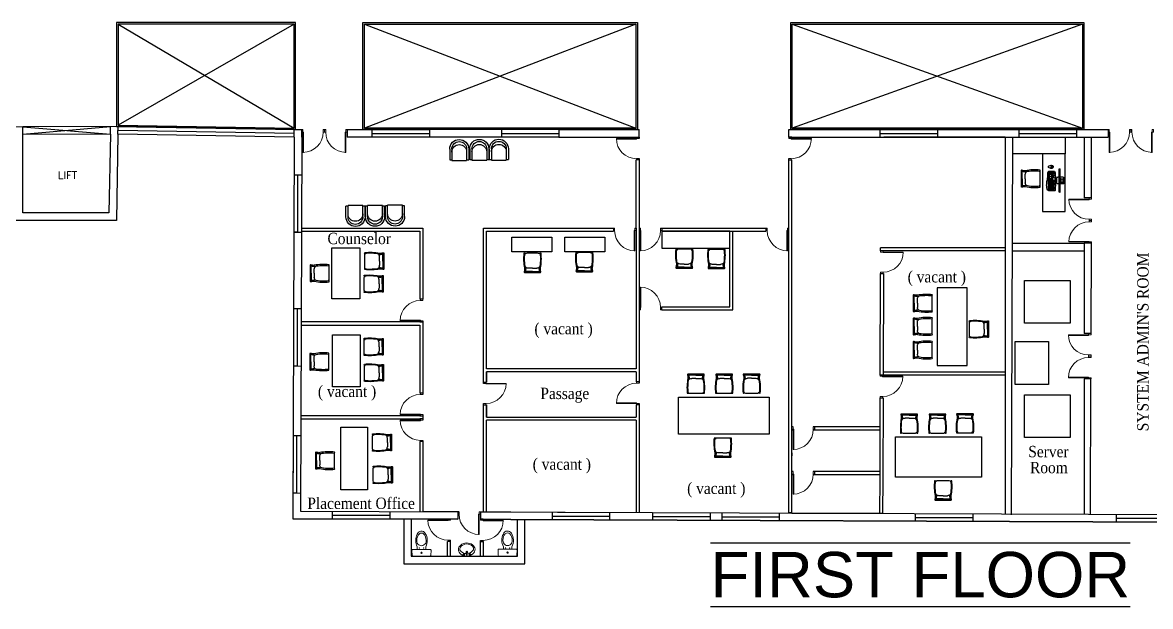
# Model space of a CAD drawing. Header units: millimetres. Extents: x 787 to 875.2, y 236.3 to 273.1.
# Drawn here: x 819.61 to 856.28, y 236.29 to 255.26 of the extents above; entities that cross this region are included whole.
import ezdxf

# ---------------------------------------------------------------- set-up
doc = ezdxf.new("R2010")
doc.units = ezdxf.units.MM
doc.layers.add('DOOR', color=10, linetype='Continuous', lineweight=15)
doc.styles.add('DUTCH', font='dutch.ttf')
doc.styles.add('ROMANT', font='arial.ttf', dxfattribs={"height": 2.5})

# ---------------------------------------------------------------- blocks, each defined once
blk = doc.blocks.new('Dell S2340T 23-Inch 10-point Multi-Touch Monitor')
at = {"color": 0}
for p, q in [((-269, -94), (-264, -89)), ((-264, -89), (264, -89)), ((-77, -17), (-77, -89)), ((-77, -109), (-77, -143)), ((-40, -70), (-36, -14)), ((-29, -14), (-29, -17)), ((-29, -14), (-29, -17)), ((-25, -60), (-25, -82)), ((-25, -60), (-24, -60)), ((-24, -60), (-24, -89)), ((-24, -63), (24, -63)), ((24, -60), (24, -89)), ((24, -60), (25, -60)), ((25, -60), (25, -82)), ((29, -14), (29, -17)), ((29, -14), (29, -17)), ((40, -70), (36, -14)), ((77, -17), (77, -89)), ((77, -109), (77, -143)), ((269, -94), (264, -89))]:
    blk.add_line(p, q, dxfattribs=at)
for points in [[(-60, 0), (60, 0)], [(-269, -109), (269, -109), (269, -94), (-269, -94), (-269, -109)], [(-60, -160), (60, -160)], [(-36, -14), (36, -14)], [(-29, -17), (29, -17)], [(-29, -17), (29, -17)]]:
    blk.add_lwpolyline(points, dxfattribs=at)
for points in [[(-40, -70, 0.263666), (-37, -80), (-34, -82), (-25, -82)], [(40, -70, -0.263666), (37, -80), (34, -82), (25, -82)]]:
    blk.add_lwpolyline(points, format="xyb", dxfattribs=at)
for centre, radius in [((-61, -4), 1.73), ((-46, -4), 1.73), ((-36, -102), 1.14), ((-32, -4), 1.73), ((-18, -4), 1.73), ((-3, -4), 1.73), ((11, -4), 1.73), ((25, -4), 1.73), ((36, -102), 1.14), ((39, -4), 1.73)]:
    blk.add_circle(centre, radius, dxfattribs=at)
for centre, start, end in [((-60, -17), 90, 180), ((60, -17), 0, 90), ((-60, -143), 180, 270), ((60, -143), 270, 0)]:
    blk.add_arc(centre, 17.2, start, end, dxfattribs=at)
blk = doc.blocks.new('keyboard_top')
at = {"color": 0}
for points in [[(233, -76), (233, -26, 0.165941), (205, -17, -0.04592), (141, -12, 0.046884), (0, 0, 0.043941), (-135, -14, -0.081459), (-182, -12, 0.073722), (-206, -13, 0.278236), (-218, -23), (-217, -154, 0.414214), (-202, -168), (218, -167, 0.414214), (233, -152)], [(218, -167), (-202, -168, -0.198912), (-213, -164, 0.237087), (-181, -196, 0.110077), (-61, -209, 0.017919), (47, -193, -0.053396), (161, -185, 0.017301), (204, -185, 0.36209), (228, -163, -0.184401), (218, -167)]]:
    blk.add_lwpolyline(points, format="xyb", close=True, dxfattribs=at)
at = {"color": 0, "lineweight": 0}
for points in [[(-201, -38), (-189, -38)], [(-201, -38), (-201, -51)], [(-201, -51), (-189, -51)], [(-200, -70), (-188, -70)], [(-200, -70), (-200, -83)], [(-200, -83), (-188, -83)], [(-200, -87), (-188, -86)], [(-200, -87), (-200, -100)], [(-200, -100), (-188, -99)], [(-200, -104), (-188, -104)], [(-200, -104), (-200, -117)], [(-200, -117), (-188, -117)], [(-200, -122), (-173, -122)], [(-200, -122), (-200, -135)], [(-200, -135), (-173, -135)], [(-200, -139), (-173, -139)], [(-200, -139), (-200, -152)], [(-200, -152), (-173, -152)], [(-189, -38), (-189, -51)], [(-188, -70), (-188, -83)], [(-188, -86), (-188, -99)], [(-188, -104), (-188, -117)], [(-185, -70), (-185, -83)], [(-185, -70), (-173, -70)], [(-185, -83), (-173, -83)], [(-185, -86), (-185, -99)], [(-185, -86), (-173, -86)], [(-185, -99), (-173, -99)], [(-185, -104), (-173, -104)], [(-185, -104), (-185, -117)], [(-185, -117), (-173, -117)], [(-173, -70), (-173, -83)], [(-173, -86), (-173, -99)], [(-173, -104), (-173, -117)], [(-173, -122), (-173, -135)], [(-173, -139), (-173, -152)], [(-171, -38), (-171, -51)], [(-171, -38), (-159, -38)], [(-171, -51), (-159, -51)], [(-170, -70), (-170, -83)], [(-170, -70), (-158, -70)], [(-170, -83), (-158, -83)], [(-170, -86), (-170, -99)], [(-170, -86), (-158, -86)], [(-170, -99), (-158, -99)], [(-170, -104), (-158, -104)], [(-170, -104), (-170, -117)], [(-170, -117), (-158, -117)], [(-170, -122), (-170, -135)], [(-170, -122), (-158, -122)], [(-170, -135), (-158, -135)], [(-170, -139), (-158, -139)], [(-170, -139), (-170, -152)], [(-170, -152), (-158, -152)], [(-159, -38), (-159, -51)], [(-158, -70), (-158, -83)], [(-158, -86), (-158, -99)], [(-158, -104), (-158, -117)], [(-158, -122), (-158, -135)], [(-158, -139), (-158, -152)], [(-156, -38), (-156, -51)], [(-156, -38), (-144, -38)], [(-156, -51), (-144, -51)], [(-156, -70), (-144, -70)], [(-156, -70), (-156, -83)], [(-156, -83), (-144, -83)], [(-156, -86), (-144, -86)], [(-156, -86), (-156, -99)], [(-156, -99), (-144, -99)], [(-156, -104), (-144, -104)], [(-156, -104), (-156, -117)], [(-156, -117), (-144, -117)], [(-156, -122), (-144, -122)], [(-156, -122), (-156, -135)], [(-156, -135), (-144, -135)], [(-156, -139), (-156, -152)], [(-156, -139), (-129, -139)], [(-156, -152), (-129, -152)], [(-144, -38), (-144, -51)], [(-144, -70), (-144, -83)], [(-144, -86), (-144, -99)], [(-144, -104), (-144, -117)], [(-144, -122), (-144, -135)], [(-142, -38), (-130, -38)], [(-142, -38), (-142, -51)], [(-142, -51), (-130, -51)], [(-141, -70), (-141, -83)], [(-141, -70), (-129, -70)], [(-141, -83), (-129, -83)], [(-141, -86), (-141, -99)], [(-141, -86), (-129, -86)], [(-141, -99), (-129, -99)], [(-141, -104), (-129, -104)], [(-141, -104), (-141, -117)], [(-141, -117), (-129, -117)], [(-141, -122), (-129, -122)], [(-141, -122), (-141, -135)], [(-141, -135), (-129, -135)], [(-130, -38), (-130, -51)], [(-129, -70), (-129, -83)], [(-129, -86), (-129, -99)], [(-129, -104), (-129, -117)], [(-129, -122), (-129, -135)], [(-129, -139), (-129, -152)], [(-127, -38), (-127, -51)], [(-127, -38), (-115, -38)], [(-127, -51), (-115, -51)], [(-126, -70), (-126, -83)], [(-126, -70), (-114, -70)], [(-126, -83), (-114, -83)], [(-126, -86), (-126, -99)], [(-126, -86), (-114, -86)], [(-126, -99), (-114, -99)], [(-126, -104), (-114, -104)], [(-126, -104), (-126, -117)], [(-126, -117), (-114, -117)], [(-126, -122), (-126, -135)], [(-126, -122), (-114, -122)], [(-126, -135), (-114, -135)], [(-126, -139), (-11, -138)], [(-126, -139), (-126, -152)], [(-126, -152), (-11, -151)], [(-115, -38), (-115, -51)], [(-114, -70), (-114, -83)], [(-114, -86), (-114, -99)], [(-114, -104), (-114, -117)], [(-114, -122), (-114, -135)], [(-112, -70), (-100, -70)], [(-112, -70), (-112, -83)], [(-112, -83), (-100, -83)], [(-112, -86), (-100, -86)], [(-112, -86), (-112, -99)], [(-112, -99), (-100, -99)], [(-112, -104), (-100, -104)], [(-112, -104), (-112, -117)], [(-112, -117), (-100, -117)], [(-112, -122), (-100, -122)], [(-112, -122), (-112, -135)], [(-112, -135), (-100, -135)], [(-101, -38), (-101, -51)], [(-101, -38), (-89, -38)], [(-101, -51), (-89, -51)], [(-100, -70), (-100, -83)], [(-100, -86), (-100, -99)], [(-100, -104), (-100, -117)], [(-100, -122), (-100, -135)], [(-97, -70), (-97, -83)], [(-97, -70), (-85, -70)], [(-97, -83), (-85, -83)], [(-97, -86), (-97, -99)], [(-97, -86), (-85, -86)], [(-97, -99), (-85, -99)], [(-97, -104), (-85, -103)], [(-97, -104), (-97, -117)], [(-97, -117), (-85, -116)], [(-97, -122), (-85, -121)], [(-97, -122), (-96, -135)], [(-96, -135), (-84, -134)], [(-89, -38), (-89, -51)], [(-86, -38), (-86, -51)], [(-86, -38), (-74, -38)], [(-86, -51), (-74, -51)], [(-85, -70), (-85, -83)], [(-85, -86), (-85, -99)], [(-85, -103), (-85, -116)], [(-85, -121), (-84, -134)], [(-82, -70), (-70, -69)], [(-82, -70), (-82, -83)], [(-82, -83), (-70, -82)], [(-82, -86), (-82, -99)], [(-82, -86), (-70, -86)], [(-82, -99), (-70, -99)], [(-82, -103), (-70, -103)], [(-82, -103), (-81, -116)], [(-81, -116), (-69, -116)], [(-81, -121), (-81, -134)], [(-81, -121), (-69, -121)], [(-81, -134), (-69, -134)], [(-74, -38), (-74, -51)], [(-72, -38), (-60, -38)], [(-72, -38), (-72, -51)], [(-72, -51), (-60, -51)], [(-70, -69), (-70, -82)], [(-70, -86), (-70, -99)], [(-70, -103), (-69, -116)], [(-69, -121), (-69, -134)], [(-68, -69), (-56, -69)], [(-68, -69), (-67, -82)], [(-67, -82), (-55, -82)], [(-67, -86), (-55, -86)], [(-67, -86), (-67, -99)], [(-67, -99), (-55, -99)], [(-67, -103), (-55, -103)], [(-67, -103), (-67, -116)], [(-67, -116), (-55, -116)], [(-67, -121), (-55, -121)], [(-67, -121), (-67, -134)], [(-67, -134), (-55, -134)], [(-60, -38), (-60, -51)], [(-57, -38), (-57, -51)], [(-57, -38), (-45, -38)], [(-57, -51), (-45, -51)], [(-56, -69), (-55, -82)], [(-55, -86), (-55, -99)], [(-55, -103), (-55, -116)], [(-55, -121), (-55, -134)], [(-52, -69), (-52, -82)], [(-52, -69), (-40, -69)], [(-52, -82), (-40, -82)], [(-52, -86), (-52, -99)], [(-52, -86), (-40, -86)], [(-52, -99), (-40, -99)], [(-52, -103), (-40, -103)], [(-52, -103), (-52, -116)], [(-52, -116), (-40, -116)], [(-52, -121), (-40, -121)], [(-52, -121), (-52, -134)], [(-52, -134), (-40, -134)], [(-45, -38), (-45, -51)], [(-40, -69), (-40, -82)], [(-40, -86), (-40, -99)], [(-40, -103), (-40, -116)], [(-40, -121), (-40, -134)], [(-37, -69), (-37, -82)], [(-37, -69), (-25, -69)], [(-37, -82), (-25, -82)], [(-37, -86), (-37, -99)], [(-37, -86), (-25, -86)], [(-37, -99), (-25, -99)], [(-37, -103), (-25, -103)], [(-37, -103), (-37, -116)], [(-37, -116), (-25, -116)], [(-37, -121), (-37, -134)], [(-37, -121), (-25, -121)], [(-37, -134), (-25, -134)], [(-28, -19), (1, -18)], [(-28, -38), (-16, -37)], [(-28, -38), (-28, -51)], [(-28, -51), (-16, -50)], [(-26, -16), (1, -16)], [(-25, -69), (-25, -82)], [(-25, -86), (-25, -99)], [(-25, -103), (-25, -116)], [(-25, -121), (-25, -134)], [(-23, -69), (-11, -69)], [(-23, -69), (-23, -82)], [(-23, -82), (-11, -82)], [(-23, -86), (-11, -86)], [(-23, -86), (-23, -99)], [(-23, -99), (-11, -99)], [(-23, -103), (-11, -103)], [(-23, -103), (-23, -116)], [(-23, -116), (-11, -116)], [(-23, -121), (-11, -121)], [(-23, -121), (-23, -134)], [(-23, -134), (-11, -134)], [(-16, -37), (-16, -50)], [(-13, -37), (-13, -50)], [(-13, -37), (-1, -37)], [(-13, -50), (-1, -50)], [(-11, -69), (-11, -82)], [(-11, -86), (-11, -99)], [(-11, -103), (-11, -116)], [(-11, -121), (-11, -134)], [(-11, -138), (-11, -151)], [(-8, -69), (-8, -82)], [(-8, -69), (4, -69)], [(-8, -82), (4, -82)], [(-8, -86), (-8, -99)], [(-8, -86), (4, -86)], [(-8, -99), (4, -99)], [(-8, -103), (4, -103)], [(-8, -103), (-8, -116)], [(-8, -116), (4, -116)], [(-8, -121), (4, -121)], [(-8, -121), (-8, -134)], [(-8, -134), (4, -134)], [(-7, -138), (20, -138)], [(-7, -138), (-7, -151)], [(-7, -151), (20, -151)], [(-1, -37), (-1, -50)], [(1, -7), (1, -16)], [(1, -18), (1, -25)], [(2, -37), (14, -37)], [(2, -37), (2, -50)], [(2, -50), (14, -50)], [(4, -7), (5, -16)], [(4, -69), (4, -82)], [(4, -86), (4, -99)], [(4, -103), (4, -116)], [(4, -121), (4, -134)], [(5, -16), (30, -16)], [(5, -18), (5, -25)], [(5, -18), (30, -18)], [(7, -69), (7, -82)], [(7, -69), (19, -69)], [(7, -82), (19, -82)], [(7, -86), (7, -99)], [(7, -86), (19, -86)], [(7, -99), (19, -99)], [(7, -103), (19, -103)], [(7, -103), (8, -116)], [(8, -116), (20, -116)], [(8, -121), (8, -134)], [(8, -121), (20, -121)], [(8, -134), (20, -134)], [(14, -37), (14, -50)], [(17, -37), (17, -50)], [(17, -37), (29, -37)], [(17, -50), (29, -50)], [(19, -69), (19, -82)], [(19, -86), (19, -99)], [(19, -103), (20, -116)], [(20, -121), (20, -134)], [(20, -138), (20, -151)], [(23, -69), (35, -69)], [(23, -69), (23, -82)], [(23, -82), (35, -82)], [(23, -86), (35, -86)], [(23, -86), (23, -99)], [(23, -99), (35, -99)], [(23, -103), (35, -103)], [(23, -103), (23, -116)], [(23, -116), (35, -116)], [(23, -121), (65, -121)], [(23, -121), (23, -134)], [(23, -134), (65, -134)], [(23, -138), (35, -138)], [(23, -138), (23, -151)], [(23, -151), (35, -151)], [(29, -37), (29, -50)], [(35, -69), (35, -82)], [(35, -86), (35, -99)], [(35, -103), (35, -116)], [(35, -138), (35, -151)], [(38, -69), (38, -82)], [(38, -69), (65, -69)], [(38, -82), (65, -82)], [(38, -86), (38, -99)], [(38, -86), (50, -86)], [(38, -99), (50, -99)], [(38, -103), (65, -103)], [(38, -103), (38, -116)], [(38, -116), (65, -116)], [(38, -138), (65, -138)], [(38, -138), (38, -151)], [(38, -151), (65, -151)], [(50, -86), (50, -99)], [(53, -86), (53, -99)], [(53, -86), (65, -86)], [(53, -99), (65, -99)], [(65, -69), (65, -82)], [(65, -86), (65, -99)], [(65, -103), (65, -116)], [(65, -121), (65, -134)], [(65, -138), (65, -151)], [(82, -37), (82, -50)], [(82, -37), (94, -37)], [(82, -50), (94, -50)], [(83, -69), (83, -82)], [(83, -69), (95, -69)], [(83, -82), (95, -82)], [(83, -85), (83, -98)], [(83, -85), (95, -85)], [(83, -98), (95, -98)], [(89, -138), (101, -138)], [(89, -138), (89, -151)], [(89, -151), (101, -151)], [(94, -37), (94, -50)], [(95, -69), (95, -82)], [(95, -85), (95, -98)], [(97, -37), (97, -50)], [(97, -37), (109, -37)], [(97, -50), (109, -50)], [(98, -69), (98, -82)], [(98, -69), (110, -69)], [(98, -82), (110, -82)], [(98, -85), (98, -98)], [(98, -85), (110, -85)], [(98, -98), (110, -98)], [(101, -138), (101, -151)], [(104, -121), (104, -134)], [(104, -121), (116, -121)], [(104, -134), (116, -134)], [(104, -138), (116, -138)], [(104, -138), (104, -151)], [(104, -151), (116, -151)], [(109, -37), (109, -50)], [(110, -69), (110, -82)], [(110, -85), (110, -98)], [(111, -37), (123, -37)], [(111, -37), (111, -50)], [(111, -50), (123, -50)], [(112, -69), (124, -69)], [(112, -69), (112, -82)], [(112, -82), (124, -82)], [(112, -85), (124, -85)], [(112, -85), (112, -98)], [(112, -98), (124, -98)], [(116, -121), (116, -134)], [(116, -138), (116, -151)], [(119, -138), (131, -138)], [(119, -138), (119, -151)], [(119, -151), (131, -151)], [(123, -37), (123, -50)], [(124, -69), (124, -82)], [(124, -85), (124, -98)], [(126, -37), (126, -50)], [(126, -37), (138, -37)], [(126, -50), (138, -50)], [(127, -69), (127, -82)], [(127, -69), (139, -69)], [(127, -82), (139, -82)], [(127, -85), (128, -98)], [(127, -85), (139, -85)], [(128, -98), (140, -98)], [(131, -138), (131, -151)], [(138, -37), (138, -50)], [(139, -69), (139, -82)], [(139, -85), (140, -98)], [(156, -35), (156, -48)], [(156, -35), (168, -35)], [(156, -48), (168, -48)], [(157, -69), (157, -82)], [(157, -69), (169, -69)], [(157, -82), (169, -82)], [(157, -85), (157, -98)], [(157, -85), (169, -85)], [(157, -98), (169, -98)], [(157, -103), (169, -103)], [(157, -103), (157, -116)], [(157, -116), (169, -116)], [(157, -121), (157, -134)], [(157, -121), (169, -121)], [(157, -134), (169, -134)], [(157, -138), (169, -138)], [(157, -138), (157, -151)], [(157, -151), (169, -151)], [(168, -35), (168, -48)], [(169, -69), (169, -82)], [(169, -85), (169, -98)], [(169, -103), (169, -116)], [(169, -121), (169, -134)], [(169, -138), (169, -151)], [(172, -69), (184, -69)], [(172, -69), (172, -82)], [(172, -82), (184, -82)], [(172, -85), (184, -85)], [(172, -85), (172, -98)], [(172, -98), (184, -98)], [(172, -103), (184, -102)], [(172, -103), (172, -116)], [(172, -116), (184, -115)], [(172, -121), (184, -120)], [(172, -121), (172, -134)], [(172, -134), (184, -133)], [(172, -138), (184, -138)], [(172, -138), (172, -151)], [(172, -151), (184, -151)], [(176, -34), (176, -47)], [(176, -34), (188, -34)], [(176, -47), (188, -47)], [(184, -69), (184, -82)], [(184, -85), (184, -98)], [(184, -102), (184, -115)], [(184, -120), (184, -133)], [(184, -138), (184, -151)], [(187, -69), (199, -68)], [(187, -69), (187, -82)], [(187, -82), (199, -81)], [(187, -85), (187, -98)], [(187, -85), (199, -85)], [(187, -98), (199, -98)], [(187, -102), (199, -102)], [(187, -102), (187, -115)], [(187, -115), (199, -115)], [(187, -120), (199, -120)], [(187, -120), (187, -133)], [(187, -133), (199, -133)], [(187, -138), (199, -138)], [(187, -138), (187, -151)], [(187, -151), (199, -151)], [(188, -34), (188, -47)], [(197, -34), (197, -47)], [(197, -34), (209, -34)], [(197, -47), (209, -47)], [(199, -68), (199, -81)], [(199, -85), (199, -98)], [(199, -102), (199, -115)], [(199, -120), (199, -133)], [(199, -138), (199, -151)], [(202, -68), (202, -81)], [(202, -68), (214, -68)], [(202, -81), (214, -81)], [(202, -85), (202, -98)], [(202, -85), (214, -85)], [(202, -98), (214, -98)], [(202, -102), (214, -102)], [(202, -102), (202, -115)], [(202, -115), (214, -115)], [(202, -120), (202, -133)], [(202, -120), (214, -120)], [(202, -133), (214, -133)], [(202, -138), (214, -138)], [(202, -138), (202, -151)], [(202, -151), (214, -151)], [(209, -34), (209, -47)], [(214, -68), (214, -81)], [(214, -85), (214, -98)], [(214, -102), (214, -115)], [(214, -120), (214, -133)], [(214, -138), (214, -151)]]:
    blk.add_lwpolyline(points, dxfattribs=at)
for points in [[(1, -25, -0.037715), (-22, -24, -0.328345), (-28, -19)], [(-26, -16, -0.157731), (-22, -12, -0.08747), (1, -7, -0.08747)], [(4, -7, -0.086643), (27, -12, -0.237073), (30, -16)], [(30, -18, -0.11266), (29, -21, -0.188542), (24, -24, -0.031584), (5, -25, -0.031584)]]:
    blk.add_lwpolyline(points, format="xyb", dxfattribs=at)
for centre in [(-74, -18), (-64, -18), (-55, -18), (-46, -18), (-36, -18), (38, -18), (48, -18), (57, -18), (67, -18), (76, -18)]:
    blk.add_circle(centre, 3.55, dxfattribs=at)
blk = doc.blocks.new('A$C2C166547')
at = {"color": 0}
for p, q in [((0.201, 0.464), (0.017, 0.464)), ((0.201, 0.456), (0.018, 0.456)), ((0.201, 0.455), (0.018, 0.455)), ((0.201, 0.374), (0.094, 0.374)), ((0.201, 0.464), (0.385, 0.464)), ((0.201, 0.456), (0.385, 0.456)), ((0.201, 0.455), (0.385, 0.455)), ((0.201, 0.374), (0.308, 0.374)), ((0.016, 0.02), (0.006, 0.02)), ((0.016, 0.02), (0.006, 0.016)), ((0.017, 0.001), (0.016, 0.02)), ((0.385, 0.001), (0.387, 0.02)), ((0.387, 0.02), (0.396, 0.016)), ((0.387, 0.02), (0.396, 0.02))]:
    blk.add_line(p, q, dxfattribs=at)
blk.add_lwpolyline([(0.023, 0.369, 0.080461), (0.008, 0, 0.080461)], format="xyb", dxfattribs=at)
for centre, radius, start, end in [((0.018, 0.461), 0.00242, 100.345, 201.3742), ((-0.216, 0.394), 0.241, 354.5513, 15.9626), ((0.018, 0.455), 0.000725, 87.3762, 197.5208), ((0.018, 0.454), 0.000433, 71.7715, 189.2202), ((0.095, 0.276), 0.0978, 90.5164, 143.1927), ((-0.282, 0.346), 0.317, 1.1591, 17.5641), ((0.307, 0.276), 0.0978, 36.8073, 89.4836), ((0.685, 0.346), 0.317, 162.4359, 178.8409), ((0.618, 0.394), 0.241, 164.0374, 185.4487), ((-0.752, 0.137), 1.154, 353.1637, 11.5643), ((0.384, 0.461), 0.00242, 338.6258, 79.655), ((0.385, 0.455), 0.000725, 342.4792, 92.6238), ((0.385, 0.454), 0.000433, 350.7798, 108.2285), ((0.014, -0.011), 0.012, 71.7536, 116.5375), ((0.389, -0.011), 0.012, 63.4625, 108.2464)]:
    blk.add_arc(centre, radius, start, end, dxfattribs=at)
blk = doc.blocks.new('A$C764D24B9')
at = {"layer": 'DOOR'}
for points in [[(0.056, 0.111), (0.083, 0.111), (0.083, 1), (0.056, 1)], [(0, 0), (0.056, 0), (0.056, 0.111), (0, 0.111)], [(0.944, 0), (1, 0), (1, 0.111), (0.944, 0.111)]]:
    blk.add_lwpolyline(points, close=True, dxfattribs=at)
blk.add_arc((0.056, 0.111), 0.889, 0, 90, dxfattribs=at)
blk = doc.blocks.new('armchair032')
at = {"color": 0}
for p, q in [((-315, 375), (-315, 20)), ((-245, 375), (-245, 0)), ((245, 375), (245, 0)), ((315, 375), (315, 20)), ((-245, 20), (-315, 20)), ((245, 0), (-245, 0)), ((315, 20), (245, 20))]:
    blk.add_line(p, q, dxfattribs=at)
for centre, radius in [((0, 375), 315), ((0, 375), 245), ((0, 275), 245)]:
    blk.add_arc(centre, radius, 0, 180, dxfattribs=at)
blk = doc.blocks.new('WC1')
at = {"layer": 'DOOR'}
for p, q in [((-29.3, -7.5), (-29.8, -22.7)), ((24.3, -5), (-26.8, -5))]:
    blk.add_line(p, q, dxfattribs=at)
for points in [[(26.8, -7.5), (27.3, -22.7, -0.423393), (24.7, -25.4), (-27.3, -25.4, -0.423393), (-29.8, -22.7), (-29.3, -7.5, -0.405093), (-26.8, -5), (24.3, -5, -0.405093), (26.8, -7.5, -0.407682)], [(11.5, -25.4), (11.5, -33, -0.265683), (10, -73.3, -0.649464), (-14.1, -70.9, -0.243179), (-14, -33), (-14, -25.4), (11.5, -25.4)], [(12.6, -52, 1.119632), (-15.2, -52, 17.71796)]]:
    blk.add_lwpolyline(points, format="xyb", dxfattribs=at)
blk.add_lwpolyline([(-14, -25.4), (-14, -33)], dxfattribs=at)
for centre, radius in [((-7.6, -29.2), 0.636), ((-1.3, -15.2), 1.91), ((5.1, -29.2), 0.636)]:
    blk.add_circle(centre, radius, dxfattribs=at)
blk.add_arc((-26.8, -7.5), 2.54, 90, 178.2101, dxfattribs=at)
blk.add_ellipse((-1.3, -52), major_axis=(0, -22.4), ratio=0.622298, start_param=4.712389, end_param=7.853982, dxfattribs=at)
blk = doc.blocks.new('WB5')
at = {"layer": 'DOOR'}
for p, q in [((4.7, 11.3), (6.8, 10.5)), ((5.3, -11), (7.3, -10.1))]:
    blk.add_line(p, q, dxfattribs=at)
for points in [[(2.4, 0.1, 1), (5, 0.1, 1)], [(3.2, 7.9, 1), (5.9, 7.9, 1)], [(3.6, -7.7, -1), (6.3, -7.6, -1)]]:
    blk.add_lwpolyline(points, format="xyb", close=True, dxfattribs=at)
for centre, radius in [((3.7, 0.1), 1.32), ((11.8, 0.3), 2.73), ((11.8, 0.3), 2.19)]:
    blk.add_circle(centre, radius, dxfattribs=at)
for centre, radius, start, end in [((5.6, 13.6), 2.49, 151.6403, 249.4649), ((7.7, 12.8), 2.49, 249.4649, 334.3015), ((32.6, 0.8), 25.2, 127.6693, 236.45), ((18.2, 19.4), 1.66, 91.5976, 127.6693), ((6.3, -13.3), 2.49, 113.4041, 211.2287), ((8.3, -12.4), 2.49, 28.5675, 113.4041)]:
    blk.add_arc(centre, radius, start, end, dxfattribs=at)
blk.add_ellipse((19.5, 0.5), major_axis=(-0.6, 24.9), ratio=0.783308, dxfattribs=at)
blk.add_open_spline([(18.7, -20.2), (23.5, -20.6), (25, -20), (30.8, -16.4), (34.3, -10.8), (37.3, 2.3), (34.9, 9.5), (28.9, 18.7), (25, 21.3), (18.2, 21.1)], degree=3, knots=[3.262053, 3.262053, 3.262053, 3.262053, 3.577225, 3.577225, 4.479784, 4.479784, 5.382343, 5.382343, 6.141594, 6.141594, 6.141594, 6.141594], dxfattribs=at)

msp = doc.modelspace()

# ---------------------------------------------------------------- linework, layer by layer
at = {"linetype": 'Continuous', "ltscale": 0.1}
for p, q in [((822.719, 255.215, 102.612), (822.719, 251.929, 102.612)), ((822.719, 255.215), (828.442, 251.835, 0.882)), ((828.442, 255.215), (822.719, 251.929, 101.759)), ((830.725, 255.215), (839.553, 251.833)), ((839.553, 255.215), (830.725, 251.833)), ((844.635, 255.215), (854.066, 251.833)), ((854.066, 255.215), (844.635, 251.833)), ((822.719, 251.929, 101.759), (828.442, 251.835, 0.882)), ((819.619, 251.87), (819.373, 251.869)), ((822.719, 251.88, 102.612), (819.619, 251.87)), ((822.719, 251.88, 102.612), (819.619, 251.87)), ((819.62, 251.629), (819.619, 251.87)), ((819.619, 251.87), (822.469, 251.639, 102.612)), ((822.469, 251.879, 102.612), (819.62, 251.629)), ((822.469, 251.639, 102.612), (819.62, 251.629)), ((822.469, 251.639, 102.612), (819.62, 251.629)), ((822.469, 251.639, 102.612), (822.421, 249.077, 8.842)), ((822.469, 251.639, 102.612), (822.469, 251.879, 102.612)), ((822.715, 251.634, 102.612), (822.663, 248.831)), ((822.715, 251.634, 102.612), (822.719, 251.88, 102.612)), ((828.442, 251.538), (822.715, 251.634, 102.612)), ((828.442, 251.661), (822.717, 251.757, 102.612)), ((828.446, 251.784), (822.719, 251.88, 102.612)), ((828.442, 251.538), (828.4, 239.138)), ((828.442, 251.784), (828.442, 251.785)), ((828.442, 251.538), (828.442, 251.784)), ((828.446, 251.784), (828.688, 251.784)), ((828.491, 251.834, 0.014), (828.492, 251.834)), ((828.688, 251.537), (828.647, 239.383)), ((828.688, 251.537), (828.688, 251.784)), ((828.688, 251.784), (828.729, 251.784)), ((828.688, 251.784), (828.688, 251.537)), ((829.386, 251.784), (829.468, 251.784)), ((830.124, 251.784), (832.843, 251.784)), ((830.165, 251.784), (830.165, 251.537)), ((833.113, 251.537), (830.165, 251.537)), ((830.972, 251.784), (830.972, 251.537)), ((830.972, 251.661), (832.843, 251.661)), ((837.051, 251.784), (832.843, 251.784)), ((832.843, 251.784), (832.843, 251.537)), ((837.05, 251.537), (833.113, 251.537)), ((835.18, 251.784), (835.18, 251.537)), ((835.18, 251.661), (837.051, 251.661)), ((837.05, 251.537), (837.296, 251.537)), ((837.051, 251.784), (839.655, 251.784)), ((837.051, 251.784), (837.051, 251.537)), ((837.297, 251.537), (837.296, 251.537)), ((837.297, 251.537), (839.655, 251.537)), ((839.557, 251.537), (839.655, 251.537)), ((839.655, 251.537), (839.655, 251.784)), ((839.655, 251.537), (839.655, 251.496)), ((844.518, 251.784), (854.94, 251.784)), ((844.518, 251.537), (844.518, 251.784)), ((844.518, 251.537), (854.898, 251.537)), ((844.616, 251.537), (844.518, 251.537)), ((847.48, 251.784), (847.48, 251.537)), ((847.48, 251.661), (849.351, 251.661)), ((851.555, 251.537, 51.62), (847.616, 251.537, 51.62)), ((849.351, 251.784), (849.351, 251.537)), ((851.555, 251.537, 51.62), (851.555, 239.269, 51.62)), ((851.76, 239.268, 51.62), (851.807, 251.537, 51.62)), ((852.002, 251.784), (852.002, 251.537)), ((852.002, 251.661), (853.873, 251.661)), ((853.873, 251.784), (853.873, 251.537)), ((854.12, 251.537, 103.239), (854.12, 249.568, 103.239)), ((854.366, 249.568, 103.239), (854.366, 251.537)), ((854.898, 251.784), (854.898, 251.537)), ((855.596, 251.784), (855.678, 251.784)), ((839.557, 248.583), (839.557, 250.799)), ((839.655, 250.799), (839.557, 250.799)), ((839.655, 250.84), (839.655, 248.583)), ((844.518, 239.323), (844.518, 250.84)), ((844.518, 250.799), (844.616, 250.799)), ((844.616, 239.311), (844.616, 250.799)), ((819.627, 249.077), (819.624, 250.345)), ((828.438, 250.318), (828.684, 250.318)), ((828.561, 248.447), (828.561, 250.318)), ((854.366, 249.568, 103.239), (854.12, 249.568, 103.239)), ((822.421, 249.077), (819.627, 249.077)), ((822.663, 248.831), (819.381, 248.831)), ((828.561, 248.447), (828.437, 248.447, 102.612)), ((828.437, 248.447, 102.612), (828.683, 248.447, 102.612)), ((828.678, 248.583), (832.626, 248.583)), ((828.678, 248.484), (832.528, 248.484)), ((832.528, 248.484), (832.528, 246.269)), ((832.528, 248.484), (832.528, 246.269)), ((832.626, 248.583), (832.626, 246.269)), ((834.596, 243.537), (834.596, 248.583)), ((834.596, 248.583), (838.859, 248.583)), ((834.694, 244.012), (834.694, 248.484)), ((834.694, 248.484), (838.818, 248.484)), ((838.818, 248.583), (838.818, 248.484)), ((839.516, 248.583), (839.557, 248.583)), ((839.557, 248.583), (839.557, 248.473)), ((839.557, 248.484), (839.557, 244.012)), ((839.655, 248.583), (839.696, 248.583)), ((839.655, 248.583), (839.655, 248.484)), ((839.655, 248.484), (839.655, 243.54)), ((839.655, 248.484), (839.655, 246.023)), ((840.353, 248.583), (843.82, 248.583)), ((840.394, 248.583), (840.394, 248.484)), ((840.394, 248.484), (843.779, 248.484)), ((842.609, 246.023), (842.609, 248.484)), ((842.707, 245.925), (842.707, 248.484)), ((843.779, 248.583), (843.779, 248.484)), ((844.477, 248.583), (844.518, 248.583)), ((847.504, 247.846, 36.031), (847.504, 247.944, 36.031)), ((847.602, 247.944, 51.327), (847.504, 247.944, 51.327)), ((851.555, 247.944, 51.327), (847.602, 247.944, 51.327)), ((851.794, 247.944, 51.327), (851.793, 247.944, 51.327)), ((851.794, 248.091, 51.327), (854.12, 248.091, 103.239)), ((854.12, 248.091, 103.239), (854.12, 245.157, 103.239)), ((854.366, 248.091, 103.239), (854.12, 248.091, 103.239)), ((854.348, 245.157, 103.239), (854.359, 248.091, 103.239)), ((847.602, 247.845, 51.327), (847.504, 247.846, 36.031)), ((851.555, 247.845, 51.327), (847.602, 247.845, 51.327)), ((851.794, 247.845, 51.327), (851.793, 247.845, 51.327)), ((851.794, 247.845, 51.327), (854.12, 247.845, 103.239)), ((847.489, 243.808, 51.62), (847.501, 247.107, 36.031)), ((847.504, 247.107, 36.031), (847.501, 247.107, 36.031)), ((847.504, 247.107, 36.031), (847.6, 247.107, 36.031)), ((847.6, 247.107, 32.915), (847.587, 243.808, 18.987)), ((832.626, 246.269), (832.528, 246.269)), ((840.394, 246.023), (842.609, 246.023)), ((840.394, 245.925), (840.394, 246.023)), ((828.423, 245.971), (828.669, 245.971)), ((828.546, 244.101), (828.546, 245.971)), ((840.394, 245.925), (842.707, 245.925)), ((832.528, 245.531), (828.668, 245.531)), ((828.668, 245.531), (828.668, 245.432)), ((828.668, 245.432), (832.528, 245.432)), ((832.528, 245.531), (832.628, 245.531)), ((832.528, 245.432), (832.528, 243.217)), ((832.528, 245.432), (832.528, 243.217)), ((832.626, 245.572), (832.626, 243.176)), ((854.349, 245.157, 103.239), (854.12, 245.157, 103.239)), ((828.546, 244.101), (828.422, 244.1, 102.612)), ((828.422, 244.1, 102.612), (828.668, 244.101, 102.612)), ((839.557, 244.012), (834.694, 244.012)), ((834.694, 243.578), (834.694, 243.913)), ((839.557, 243.913), (834.694, 243.913)), ((834.694, 243.913), (834.694, 243.578)), ((839.557, 243.913), (839.557, 243.581)), ((847.587, 243.907, 51.326), (851.555, 243.907, 51.62)), ((851.555, 243.907, 51.62), (851.555, 243.808, 51.62)), ((834.596, 243.578), (834.694, 243.578)), ((839.655, 243.581), (839.557, 243.581)), ((847.587, 243.808, 51.62), (847.489, 243.808, 51.62)), ((851.555, 243.808, 51.62), (847.587, 243.808, 51.62)), ((854.12, 243.68, 103.239), (854.12, 239.269, 103.239)), ((854.349, 243.68, 103.239), (854.12, 243.68, 103.239)), ((854.326, 239.268, 103.239), (854.342, 243.68, 103.239)), ((832.626, 243.217), (832.528, 243.217)), ((834.596, 239.368), (834.596, 242.881)), ((834.596, 242.84), (834.694, 242.84)), ((834.694, 242.436), (834.694, 242.84)), ((834.694, 242.84), (834.694, 242.436)), ((839.557, 242.843), (839.557, 242.436)), ((839.655, 242.843), (839.557, 242.843)), ((839.655, 242.884), (839.655, 239.341)), ((847.486, 243.07, 15.868), (847.479, 241.182, 7.898)), ((847.489, 243.07, 51.62), (847.486, 243.07, 51.62)), ((847.489, 243.07, 51.62), (847.584, 243.07, 51.62)), ((847.584, 243.07, 51.62), (847.574, 240.444, 15.555)), ((832.528, 242.479), (828.657, 242.479)), ((828.657, 242.479), (828.657, 242.38)), ((828.657, 242.38), (832.528, 242.38)), ((832.626, 242.38), (832.526, 242.38)), ((832.528, 242.479), (832.626, 242.479)), ((832.626, 242.52), (832.626, 242.339)), ((834.694, 242.436), (839.557, 242.436)), ((828.41, 242.106), (828.398, 239.138)), ((834.694, 239.368), (834.694, 242.338)), ((839.557, 242.338), (834.694, 242.338)), ((839.557, 242.338), (839.557, 239.342)), ((844.661, 242.126, 11.883), (844.619, 242.126, 11.883)), ((844.619, 242.028, 11.883), (844.681, 242.028, 11.883)), ((847.482, 242.126, 11.883), (845.317, 242.126, 11.883)), ((845.317, 242.028, 11.883), (847.475, 242.028, 11.883)), ((845.358, 242.126, 11.883), (845.358, 242.028, 11.883)), ((828.409, 241.843), (828.655, 241.843)), ((828.532, 239.973), (828.532, 241.843)), ((832.528, 241.642), (832.528, 239.368)), ((832.626, 241.642), (832.528, 241.642)), ((832.626, 241.683), (832.626, 239.368)), ((844.616, 241.281), (844.616, 241.182)), ((847.479, 241.182, 7.898), (847.476, 240.444)), ((844.661, 240.672, 11.883), (844.619, 240.672, 11.883)), ((844.619, 240.574, 11.883), (844.681, 240.574, 11.883)), ((847.482, 240.672, 11.883), (845.317, 240.672, 11.883)), ((845.317, 240.574, 11.883), (847.475, 240.574, 11.883)), ((845.358, 240.672, 11.883), (845.358, 240.574, 11.883)), ((847.476, 240.444, 4.781), (847.472, 239.312)), ((847.574, 240.444, 15.555), (847.57, 239.311)), ((828.532, 239.973), (828.408, 239.972, 102.612)), ((828.408, 239.972, 102.612), (828.654, 239.973, 102.612)), ((828.398, 239.138), (833.759, 239.118)), ((828.399, 239.384), (828.4, 239.384)), ((833.759, 239.118), (828.4, 239.138)), ((828.647, 239.383), (833.759, 239.364)), ((829.683, 239.372), (829.683, 239.126)), ((829.683, 239.249), (831.553, 239.249)), ((831.553, 239.372), (831.553, 239.126)), ((832.003, 239.126), (832.003, 237.674)), ((832.249, 239.125), (832.249, 237.92)), ((832.626, 239.368), (833.8, 239.368)), ((833.759, 239.368), (833.759, 239.118)), ((834.497, 239.361), (834.743, 239.36)), ((834.497, 239.361), (834.497, 239.115)), ((834.743, 239.114), (834.497, 239.115)), ((834.497, 239.115), (834.743, 239.114)), ((834.743, 239.36), (835.482, 239.357)), ((835.482, 239.111), (834.743, 239.114)), ((835.482, 239.357), (837.004, 239.351)), ((870.112, 238.979), (835.482, 239.111)), ((835.482, 239.111), (870.112, 238.979)), ((835.695, 239.112), (835.695, 237.913)), ((835.941, 237.674), (835.941, 239.111)), ((836.824, 239.347), (836.824, 239.101)), ((836.824, 239.224), (838.695, 239.224)), ((837.004, 239.351), (837.25, 239.351)), ((837.25, 239.351), (869.866, 239.227)), ((838.695, 239.347), (838.695, 239.101)), ((840.096, 239.333), (840.096, 239.086)), ((840.096, 239.21), (841.967, 239.21)), ((841.967, 239.333), (841.967, 239.086)), ((842.341, 239.324), (842.341, 239.078)), ((842.341, 239.201), (844.211, 239.201)), ((844.211, 239.324), (844.211, 239.078)), ((844.616, 239.323), (844.518, 239.323)), ((847.57, 239.311), (844.616, 239.311)), ((848.63, 239.3), (848.63, 239.054)), ((848.63, 239.177), (850.501, 239.177)), ((850.501, 239.3), (850.501, 239.054)), ((855.167, 239.275), (855.167, 239.029)), ((855.167, 239.152), (857.038, 239.152)), ((833.43, 237.918), (833.43, 238.396)), ((833.529, 238.396), (833.43, 238.396)), ((833.529, 237.92), (833.529, 238.437)), ((834.501, 237.921), (834.501, 238.433)), ((834.501, 238.392), (834.6, 238.392)), ((834.6, 237.917), (834.6, 238.392)), ((832.003, 237.674), (835.941, 237.674)), ((832.249, 237.92), (835.695, 237.92))]:
    msp.add_line(p, q, dxfattribs=at)
at = {"linetype": 'ByBlock'}
for p, q in [((852.984, 250.385), (852.989, 250.369)), ((852.989, 250.369), (853.047, 250.369)), ((853.034, 249.987), (853.034, 249.972))]:
    msp.add_line(p, q, dxfattribs=at)
at = {"linetype": 'Continuous', "ltscale": 0.1}
for points in [[(828.442, 251.835), (828.442, 255.215), (822.719, 255.215)], [(819.625, 250.1), (819.625, 250.1), (819.62, 251.629)]]:
    msp.add_lwpolyline(points, dxfattribs=at)
for points in [[(839.603, 251.784), (830.676, 251.784), (830.676, 255.264), (839.603, 255.264)], [(839.553, 251.833), (830.725, 251.833), (830.725, 255.215), (839.553, 255.215)], [(854.116, 251.784), (844.586, 251.784), (844.586, 255.264), (854.116, 255.264)], [(854.066, 251.833), (844.635, 251.833), (844.635, 255.215), (854.066, 255.215)], [(835.52, 248.29), (836.818, 248.29), (836.818, 247.816), (835.52, 247.816)], [(837.243, 248.29), (838.541, 248.29), (838.541, 247.816), (837.243, 247.816)], [(842.609, 248.484), (840.394, 248.484), (840.394, 247.932), (842.609, 247.932)], [(829.664, 247.946), (830.575, 247.946), (830.575, 246.288), (829.664, 246.288)], [(852.182, 246.88), (853.669, 246.88), (853.669, 245.491), (852.182, 245.491)], [(849.348, 244.116), (850.315, 244.116), (850.315, 246.642), (849.348, 246.642)], [(829.684, 245.117), (830.583, 245.117), (830.583, 243.425), (829.684, 243.425)], [(851.883, 244.892), (852.96, 244.892), (852.96, 243.503), (851.883, 243.503)], [(840.94, 243.087), (843.887, 243.087), (843.887, 241.881), (840.94, 241.881)], [(852.182, 243.168), (853.669, 243.168), (853.669, 241.779), (852.182, 241.779)], [(829.958, 242.11), (830.827, 242.11), (830.827, 240.079), (829.958, 240.079)], [(847.992, 241.793), (850.79, 241.793), (850.79, 240.491), (847.992, 240.491)]]:
    msp.add_lwpolyline(points, close=True, dxfattribs=at)
at = {"linetype": 'Continuous', "ltscale": 0.1, "elevation": 51.62}
for points in [[(851.807, 251.537), (853.506, 251.537), (853.506, 250.998), (851.807, 250.998)], [(853.506, 250.998), (852.769, 250.998), (852.769, 249.119), (853.506, 249.119)]]:
    msp.add_lwpolyline(points, close=True, dxfattribs=at)
at = {"elevation": -0.087}
msp.add_lwpolyline([(852.098, 249.919, -0.102523), (852.21, 249.931, 0.080461), (852.693, 249.911, 0.3023), (852.689, 249.942, -0.197932), (852.688, 249.954, 0.028193), (852.693, 250.023), (852.693, 250.19), (852.693, 250.356, 0.028193), (852.688, 250.425, -0.197932), (852.689, 250.437, 0.3023), (852.693, 250.468, 0.080461), (852.21, 250.448, -0.102523), (852.098, 250.461, 0.587111), (852.073, 250.447), (852.073, 249.932, 0.587111)], format="xyb", close=True, dxfattribs=at)
for points in [[(853.115, 250.58, -0.241004), (853.101, 250.543, -0.217003), (852.986, 250.54, -0.752527), (852.983, 250.608, -0.115399), (853.061, 250.624, -0.099122), (853.098, 250.616, -0.240483), (853.115, 250.58)], [(853.113, 250.595, 0.071754), (853.082, 250.6, 0.043169), (853.061, 250.599, -0.269309), (853.021, 250.615, -0.36617), (853.023, 250.621, -0.160325), (853.098, 250.616, -0.150096), (853.113, 250.595)], [(853.114, 250.565, -0.055019), (853.089, 250.558, -0.050601), (853.065, 250.557, 0.084687), (853.05, 250.555, 0.175899), (853.025, 250.538, 0.569307), (853.029, 250.531, 0.064428), (853.062, 250.531, 0.081238), (853.101, 250.543, 0.150456), (853.114, 250.565)], [(853.113, 250.593, 0.141108), (853.065, 250.596, -0.211379), (853.05, 250.599, -0.412702), (853.05, 250.555, -0.176997), (853.066, 250.559, 0.141094), (853.114, 250.566, 0.080592), (853.115, 250.58, 0.075205), (853.113, 250.593)], [(853.08, 250.573), (853.1, 250.575, 0.837339), (853.098, 250.582), (853.075, 250.581, 1), (853.076, 250.573)], [(841.395, 247.303, -0.102523), (841.383, 247.415, 0.080461), (841.403, 247.898, 0.3023), (841.372, 247.894, -0.197932), (841.36, 247.894, 0.028193), (841.291, 247.898), (841.124, 247.898), (840.958, 247.898, 0.028193), (840.889, 247.894, -0.197932), (840.877, 247.894, 0.3023), (840.846, 247.898, 0.080461), (840.866, 247.415, -0.102523), (840.853, 247.303, 0.587111), (840.867, 247.279), (841.382, 247.279, 0.587111)], [(842.44, 247.292, -0.102523), (842.428, 247.403, 0.080461), (842.448, 247.886, 0.3023), (842.417, 247.883, -0.197932), (842.405, 247.882, 0.028193), (842.336, 247.886), (842.169, 247.886), (842.003, 247.886, 0.028193), (841.934, 247.882, -0.197932), (841.922, 247.883, 0.3023), (841.891, 247.886, 0.080461), (841.911, 247.403, -0.102523), (841.898, 247.292, 0.587111), (841.912, 247.267), (842.426, 247.267, 0.587111)], [(831.331, 247.239, 0.102523), (831.219, 247.252, -0.080461), (830.736, 247.232, -0.3023), (830.74, 247.263, 0.197932), (830.74, 247.275, -0.028193), (830.736, 247.344), (830.736, 247.51), (830.736, 247.677, -0.028193), (830.74, 247.746, 0.197932), (830.74, 247.758, -0.3023), (830.736, 247.789, -0.080461), (831.219, 247.769, 0.102523), (831.331, 247.781, -0.587111), (831.355, 247.767), (831.355, 247.253, -0.587111)], [(836.46, 247.169, -0.102523), (836.448, 247.281, 0.080461), (836.467, 247.764, 0.3023), (836.436, 247.76, -0.197932), (836.425, 247.759, 0.028193), (836.355, 247.764), (836.189, 247.764), (836.022, 247.764, 0.028193), (835.953, 247.759, -0.197932), (835.941, 247.76, 0.3023), (835.91, 247.764, 0.080461), (835.93, 247.281, -0.102523), (835.918, 247.169, 0.587111), (835.932, 247.144), (836.446, 247.144, 0.587111)], [(838.148, 247.19, -0.102523), (838.136, 247.302, 0.080461), (838.156, 247.785, 0.3023), (838.124, 247.781, -0.197932), (838.113, 247.78, 0.028193), (838.044, 247.785), (837.877, 247.785), (837.711, 247.785, 0.028193), (837.641, 247.78, -0.197932), (837.63, 247.781, 0.3023), (837.598, 247.785, 0.080461), (837.618, 247.302, -0.102523), (837.606, 247.19, 0.587111), (837.62, 247.166), (838.134, 247.166, 0.587111)], [(828.985, 246.843, -0.102523), (829.097, 246.856, 0.080461), (829.58, 246.836, 0.3023), (829.576, 246.867, -0.197932), (829.575, 246.879, 0.028193), (829.58, 246.948), (829.58, 247.114), (829.58, 247.281, 0.028193), (829.575, 247.35, -0.197932), (829.576, 247.362, 0.3023), (829.58, 247.393, 0.080461), (829.097, 247.373, -0.102523), (828.985, 247.385, 0.587111), (828.961, 247.372), (828.961, 246.857, 0.587111)], [(831.316, 246.499, 0.102523), (831.204, 246.511, -0.080461), (830.721, 246.491, -0.3023), (830.725, 246.522, 0.197932), (830.726, 246.534, -0.028193), (830.721, 246.603), (830.721, 246.77), (830.721, 246.936, -0.028193), (830.726, 247.005, 0.197932), (830.725, 247.017, -0.3023), (830.721, 247.048, -0.080461), (831.204, 247.028, 0.102523), (831.316, 247.041, -0.587111), (831.34, 247.027), (831.34, 246.512, -0.587111)], [(848.592, 245.87, -0.102523), (848.704, 245.882, 0.080461), (849.186, 245.862, 0.3023), (849.183, 245.893, -0.197932), (849.182, 245.905, 0.028193), (849.186, 245.974), (849.186, 246.141), (849.186, 246.307, 0.028193), (849.182, 246.376, -0.197932), (849.183, 246.388, 0.3023), (849.186, 246.419, 0.080461), (848.704, 246.399, -0.102523), (848.592, 246.412, 0.587111), (848.567, 246.398), (848.567, 245.883, 0.587111)], [(848.592, 245.117, -0.102523), (848.704, 245.13, 0.080461), (849.186, 245.11, 0.3023), (849.183, 245.141, -0.197932), (849.182, 245.153, 0.028193), (849.186, 245.222), (849.186, 245.388), (849.186, 245.555, 0.028193), (849.182, 245.624, -0.197932), (849.183, 245.636, 0.3023), (849.186, 245.667, 0.080461), (848.704, 245.647, -0.102523), (848.592, 245.659, 0.587111), (848.567, 245.645), (848.567, 245.131, 0.587111)], [(850.987, 245.028, 0.102523), (850.875, 245.04, -0.080461), (850.392, 245.02, -0.3023), (850.396, 245.052, 0.197932), (850.397, 245.063, -0.028193), (850.392, 245.133), (850.392, 245.299), (850.392, 245.465, -0.028193), (850.397, 245.535, 0.197932), (850.396, 245.546, -0.3023), (850.392, 245.578, -0.080461), (850.875, 245.558, 0.102523), (850.987, 245.57, -0.587111), (851.011, 245.556), (851.011, 245.042, -0.587111)], [(831.313, 244.453, 0.102523), (831.201, 244.466, -0.080461), (830.718, 244.446, -0.3023), (830.722, 244.477, 0.197932), (830.723, 244.489, -0.028193), (830.718, 244.558), (830.718, 244.724), (830.718, 244.891, -0.028193), (830.723, 244.96, 0.197932), (830.722, 244.972, -0.3023), (830.718, 245.003, -0.080461), (831.201, 244.983, 0.102523), (831.313, 244.995, -0.587111), (831.337, 244.982), (831.337, 244.467, -0.587111)], [(848.592, 244.35, -0.102523), (848.704, 244.362, 0.080461), (849.186, 244.342, 0.3023), (849.183, 244.373, -0.197932), (849.182, 244.385, 0.028193), (849.186, 244.454), (849.186, 244.621), (849.186, 244.787, 0.028193), (849.182, 244.857, -0.197932), (849.183, 244.868, 0.3023), (849.186, 244.899, 0.080461), (848.704, 244.88, -0.102523), (848.592, 244.892, 0.587111), (848.567, 244.878), (848.567, 244.364, 0.587111)], [(828.977, 243.968, -0.102523), (829.089, 243.98, 0.080461), (829.571, 243.96, 0.3023), (829.568, 243.992, -0.197932), (829.567, 244.003, 0.028193), (829.571, 244.072), (829.571, 244.239), (829.571, 244.405, 0.028193), (829.567, 244.475, -0.197932), (829.568, 244.486, 0.3023), (829.571, 244.518, 0.080461), (829.089, 244.498, -0.102523), (828.977, 244.51, 0.587111), (828.952, 244.496), (828.952, 243.982, 0.587111)], [(831.32, 243.61, 0.102523), (831.209, 243.622, -0.080461), (830.726, 243.602, -0.3023), (830.729, 243.634, 0.197932), (830.73, 243.645, -0.028193), (830.726, 243.714), (830.726, 243.881), (830.726, 244.047, -0.028193), (830.73, 244.117, 0.197932), (830.729, 244.128, -0.3023), (830.726, 244.16, -0.080461), (831.209, 244.14, 0.102523), (831.32, 244.152, -0.587111), (831.345, 244.138), (831.345, 243.624, -0.587111)], [(841.231, 243.81, -0.102523), (841.243, 243.698, 0.080461), (841.223, 243.215, 0.3023), (841.254, 243.219, -0.197932), (841.266, 243.219, 0.028193), (841.335, 243.215), (841.502, 243.215), (841.668, 243.215, 0.028193), (841.737, 243.219, -0.197932), (841.749, 243.219, 0.3023), (841.78, 243.215, 0.080461), (841.76, 243.698, -0.102523), (841.773, 243.81, 0.587111), (841.759, 243.834), (841.245, 243.834, 0.587111)], [(842.15, 243.81, -0.102523), (842.162, 243.698, 0.080461), (842.142, 243.215, 0.3023), (842.173, 243.219, -0.197932), (842.185, 243.219, 0.028193), (842.254, 243.215), (842.421, 243.215), (842.587, 243.215, 0.028193), (842.656, 243.219, -0.197932), (842.668, 243.219, 0.3023), (842.699, 243.215, 0.080461), (842.679, 243.698, -0.102523), (842.692, 243.81, 0.587111), (842.678, 243.834), (842.163, 243.834, 0.587111)], [(843.043, 243.815, -0.102523), (843.055, 243.703, 0.080461), (843.036, 243.22, 0.3023), (843.067, 243.224, -0.197932), (843.079, 243.225, 0.028193), (843.148, 243.22), (843.314, 243.22), (843.481, 243.22, 0.028193), (843.55, 243.225, -0.197932), (843.562, 243.224, 0.3023), (843.593, 243.22, 0.080461), (843.573, 243.703, -0.102523), (843.585, 243.815, 0.587111), (843.571, 243.84), (843.057, 243.84, 0.587111)], [(848.166, 242.516, -0.102523), (848.178, 242.404, 0.080461), (848.158, 241.921, 0.3023), (848.19, 241.925, -0.197932), (848.201, 241.926, 0.028193), (848.271, 241.921), (848.437, 241.921), (848.604, 241.921, 0.028193), (848.673, 241.926, -0.197932), (848.684, 241.925, 0.3023), (848.716, 241.921, 0.080461), (848.696, 242.404, -0.102523), (848.708, 242.516, 0.587111), (848.694, 242.54), (848.18, 242.54, 0.587111)], [(849.085, 242.516, -0.102523), (849.097, 242.404, 0.080461), (849.077, 241.921, 0.3023), (849.109, 241.925, -0.197932), (849.12, 241.926, 0.028193), (849.19, 241.921), (849.356, 241.921), (849.523, 241.921, 0.028193), (849.592, 241.926, -0.197932), (849.603, 241.925, 0.3023), (849.635, 241.921, 0.080461), (849.615, 242.404, -0.102523), (849.627, 242.516, 0.587111), (849.613, 242.54), (849.099, 242.54, 0.587111)], [(849.979, 242.521, -0.102523), (849.991, 242.41, 0.080461), (849.971, 241.927, 0.3023), (850.002, 241.93, -0.197932), (850.014, 241.931, 0.028193), (850.083, 241.927), (850.25, 241.927), (850.416, 241.927, 0.028193), (850.485, 241.931, -0.197932), (850.497, 241.93, 0.3023), (850.528, 241.927, 0.080461), (850.508, 242.41, -0.102523), (850.521, 242.521, 0.587111), (850.507, 242.546), (849.992, 242.546, 0.587111)], [(831.587, 241.344, 0.102523), (831.475, 241.356, -0.080461), (830.992, 241.336, -0.3023), (830.996, 241.368, 0.197932), (830.997, 241.379, -0.028193), (830.992, 241.448), (830.992, 241.615), (830.992, 241.781, -0.028193), (830.997, 241.851, 0.197932), (830.996, 241.862, -0.3023), (830.992, 241.894, -0.080461), (831.475, 241.874, 0.102523), (831.587, 241.886, -0.587111), (831.611, 241.872), (831.611, 241.358, -0.587111)], [(842.646, 241.162, -0.102523), (842.634, 241.274, 0.080461), (842.654, 241.757, 0.3023), (842.622, 241.753, -0.197932), (842.611, 241.752, 0.028193), (842.541, 241.757), (842.375, 241.757), (842.208, 241.757, 0.028193), (842.139, 241.752, -0.197932), (842.128, 241.753, 0.3023), (842.096, 241.757, 0.080461), (842.116, 241.274, -0.102523), (842.104, 241.162, 0.587111), (842.118, 241.137), (842.632, 241.137, 0.587111)], [(829.162, 240.754, -0.102523), (829.274, 240.766, 0.080461), (829.756, 240.746, 0.3023), (829.753, 240.778, -0.197932), (829.752, 240.789, 0.028193), (829.756, 240.859), (829.756, 241.025), (829.756, 241.191, 0.028193), (829.752, 241.261, -0.197932), (829.753, 241.272, 0.3023), (829.756, 241.304, 0.080461), (829.274, 241.284, -0.102523), (829.162, 241.296, 0.587111), (829.137, 241.282), (829.137, 240.768, 0.587111)], [(831.609, 240.293, 0.102523), (831.497, 240.306, -0.080461), (831.014, 240.286, -0.3023), (831.018, 240.317, 0.197932), (831.019, 240.329, -0.028193), (831.014, 240.398), (831.014, 240.564), (831.014, 240.731, -0.028193), (831.019, 240.8, 0.197932), (831.018, 240.812, -0.3023), (831.014, 240.843, -0.080461), (831.497, 240.823, 0.102523), (831.609, 240.835, -0.587111), (831.634, 240.821), (831.634, 240.307, -0.587111)], [(849.81, 239.77, -0.102523), (849.798, 239.882, 0.080461), (849.818, 240.365, 0.3023), (849.786, 240.361, -0.197932), (849.775, 240.36, 0.028193), (849.705, 240.365), (849.539, 240.365), (849.373, 240.365, 0.028193), (849.303, 240.36, -0.197932), (849.292, 240.361, 0.3023), (849.26, 240.365, 0.080461), (849.28, 239.882, -0.102523), (849.268, 239.77, 0.587111), (849.282, 239.745), (849.796, 239.745, 0.587111)]]:
    msp.add_lwpolyline(points, format="xyb", close=True)
at = {"linetype": 'Continuous', "ltscale": 0.1}
msp.add_polyline3d([(822.67, 255.264, 102.612), (822.67, 251.88, 102.612), (828.491, 251.784, 0), (828.491, 255.264, 0), (822.67, 255.264, 0)], dxfattribs=at)

# ---------------------------------------------------------------- block references
at = {"linetype": 'Continuous', "ltscale": 0.1, "extrusion": (0, 0, -1), "xscale": 0.7384369212746258, "yscale": 0.7384369212746258, "zscale": -0.7384369212739089}
for p, rotation in [((-828.688, 251.784), 180), ((-839.655, 251.537), 270), ((-854.898, 251.784), 180), ((-854.366, 249.568, -103.239), 270), ((-839.655, 248.583), 180), ((-854.349, 245.157, -103.239), 270), ((-832.626, 242.38), 270), ((-844.619, 242.126, -11.883), 180), ((-844.619, 240.672, -11.883), 180), ((-833.529, 239.135), 270)]:
    msp.add_blockref('A$C764D24B9', p, dxfattribs=dict(at, rotation=rotation))
at = {"linetype": 'Continuous', "ltscale": 0.1}
for name, p, xscale, yscale, zscale, rotation in [('A$C764D24B9', (830.165, 251.784), 0.7384369212746258, 0.7384369212746258, 0.7384369212746258, 180), ('A$C764D24B9', (844.518, 251.537), 0.7384369212746258, 0.7384369212746258, 0.7384369212746258, 270), ('A$C764D24B9', (856.375, 251.784), 0.7384369212746258, 0.7384369212746258, 0.7384369212746258, 180), ('A$C764D24B9', (854.366, 248.091, 103.239), 0.7384369212746258, 0.7384369212746258, 0.7384369212746258, 89.99999999999999), ('A$C764D24B9', (839.557, 248.583), 0.7384369212746258, 0.7384369212746258, 0.7384369212746258, 180), ('A$C764D24B9', (844.518, 248.583), 0.7384369212746258, 0.7384369212746258, 0.7384369212746258, 180), ('A$C764D24B9', (847.504, 247.846, 36.031), 0.7384369212746258, 0.7384369212746258, 0.7384369212746258, 270), ('A$C764D24B9', (832.626, 245.531), 0.7384369212746258, 0.7384369212746258, 0.7384369212746258, 89.99999999999999), ('A$C764D24B9', (854.349, 243.68, 103.239), 0.7384369212746258, 0.7384369212746258, 0.7384369212746258, 89.99999999999999), ('A$C764D24B9', (834.596, 243.578), 0.7384369212746258, 0.7384369212746258, 0.7384369212746258, 270), ('A$C764D24B9', (839.655, 242.843), 0.7384369212746258, 0.7384369212746258, 0.7384369212746258, 89.99999999999999), ('A$C764D24B9', (847.489, 243.808, 51.62), 0.7384369212746258, 0.7384369212746258, 0.7384369212746258, 270), ('A$C764D24B9', (832.626, 242.479), 0.7384369212746258, 0.7384369212746258, 0.7384369212746258, 89.99999999999999), ('A$C764D24B9', (834.501, 239.363), 0.7384369212746258, 0.7384369212746258, 0.7384369212746258, 180), ('A$C764D24B9', (834.501, 239.13), 0.7384369212746258, 0.7384369212746258, 0.7384369212746258, 270), ('WC1', (832.595, 237.865), -0.0108536660351445, 0.0108536660351445, 0.0108536660343142, 180), ('WC1', (835.395, 237.87), -0.0108536660351445, 0.0108536660351445, 0.0108536660343142, 180), ('WB5', (834.057, 237.925), 0.0108536660351445, 0.0108536660351445, 0.0108536660351445, 90)]:
    msp.add_blockref(name, p, dxfattribs=dict(at, xscale=xscale, yscale=yscale, zscale=zscale, rotation=rotation))
for name, p, xscale, yscale, zscale in [('armchair032', (833.808, 250.783), -0.0009845825616842, 0.0009845825616842, 0.0009845825616842), ('armchair032', (834.461, 250.788), -0.0009845825616842, 0.0009845825616842, 0.0009845825616842), ('armchair032', (835.096, 250.792), -0.0009845825616842, 0.0009845825616842, 0.0009845825616842), ('A$C2C166547', (843.571, 243.224), -1.279957330189484, 1.279957330189484, 1.279957330189484), ('A$C2C166547', (841.759, 243.219), -1.279957330189484, 1.279957330189484, 1.279957330189484), ('A$C2C166547', (842.678, 243.219), -1.279957330189484, 1.279957330189484, 1.279957330189484), ('A$C2C166547', (848.694, 241.925), -1.279957330189484, 1.279957330189484, 1.279957330189484), ('A$C2C166547', (849.613, 241.925), -1.279957330189484, 1.279957330189484, 1.279957330189484), ('A$C2C166547', (850.507, 241.93), -1.279957330189484, 1.279957330189484, 1.279957330189484)]:
    msp.add_blockref(name, p, dxfattribs=dict(xscale=xscale, yscale=yscale, zscale=zscale))
for name, p, xscale, yscale, zscale, rotation in [('A$C2C166547', (852.689, 250.447, -0.087), -1.279957330189484, 1.279957330189484, 1.279957330189484, 90), ('keyboard_top', (853.201, 250.104), -0.0014177988888253, 0.0014177988888253, 0.0014177988888253, 270), ('Dell S2340T 23-Inch 10-point Multi-Touch Monitor', (853.466, 250.129), -0.0014177988888253, 0.0014177988888253, 0.0014177988888253, 270), ('armchair032', (831.071, 249.32), -0.0009845825616842, 0.0009845825616842, 0.0009845825616842, 180), ('armchair032', (831.723, 249.325), -0.0009845825616842, 0.0009845825616842, 0.0009845825616842, 180), ('armchair032', (830.435, 249.315), -0.0009845825616842, 0.0009845825616842, 0.0009845825616842, 180), ('A$C2C166547', (840.867, 247.894), -1.279957330189484, 1.279957330189484, 1.279957330189484, 180), ('A$C2C166547', (841.912, 247.883), -1.279957330189484, 1.279957330189484, 1.279957330189484, 180), ('A$C2C166547', (830.74, 247.767), 1.279957330189484, 1.279957330189484, 1.279957330189484, 270), ('A$C2C166547', (835.932, 247.76), -1.279957330189484, 1.279957330189484, 1.279957330189484, 180), ('A$C2C166547', (837.62, 247.781), -1.279957330189484, 1.279957330189484, 1.279957330189484, 180), ('A$C2C166547', (829.576, 247.372), -1.279957330189484, 1.279957330189484, 1.279957330189484, 90), ('A$C2C166547', (830.725, 247.027), 1.279957330189484, 1.279957330189484, 1.279957330189484, 270), ('A$C2C166547', (849.183, 246.398), -1.279957330189484, 1.279957330189484, 1.279957330189484, 90), ('A$C2C166547', (849.183, 245.645), -1.279957330189484, 1.279957330189484, 1.279957330189484, 90), ('A$C2C166547', (850.396, 245.556), 1.279957330189484, 1.279957330189484, 1.279957330189484, 270), ('A$C2C166547', (830.722, 244.982), 1.279957330189484, 1.279957330189484, 1.279957330189484, 270), ('A$C2C166547', (849.183, 244.878), -1.279957330189484, 1.279957330189484, 1.279957330189484, 90), ('A$C2C166547', (829.568, 244.496), -1.279957330189484, 1.279957330189484, 1.279957330189484, 90), ('A$C2C166547', (830.729, 244.138), 1.279957330189484, 1.279957330189484, 1.279957330189484, 270), ('A$C2C166547', (830.996, 241.872), 1.279957330189484, 1.279957330189484, 1.279957330189484, 270), ('A$C2C166547', (842.118, 241.753), -1.279957330189484, 1.279957330189484, 1.279957330189484, 180), ('A$C2C166547', (829.753, 241.282), -1.279957330189484, 1.279957330189484, 1.279957330189484, 90), ('A$C2C166547', (831.018, 240.821), 1.279957330189484, 1.279957330189484, 1.279957330189484, 270), ('A$C2C166547', (849.282, 240.361), -1.279957330189484, 1.279957330189484, 1.279957330189484, 180)]:
    msp.add_blockref(name, p, dxfattribs=dict(xscale=xscale, yscale=yscale, zscale=zscale, rotation=rotation))
at = {"linetype": 'Continuous', "ltscale": 0.1, "xscale": 0.7384369212746258, "yscale": 0.7384369212746258, "zscale": 0.7384369212746258}
msp.add_blockref('A$C764D24B9', (839.655, 245.925), dxfattribs=at)

# ---------------------------------------------------------------- texts
at = {"style": 'DUTCH', "width": 0.9}
for s, height, p in [('Counselor', 0.3692, (829.526, 248.061)), ('( vacant )', 0.3692, (848.386, 246.817)), ('( vacant )', 0.3692, (836.253, 245.13)), ('( vacant )', 0.3692, (829.215, 243.093)), ('Passage', 0.3692, (836.446, 243.026)), ('Server', 0.3692, (852.306, 241.136)), ('( vacant )', 0.3692, (836.196, 240.728)), ('Room', 0.3692, (852.363, 240.616)), ('( vacant )', 0.3692, (841.217, 239.942)), ('Placement Office', 0.36922, (828.871, 239.454))]:
    msp.add_text(s, height=height, dxfattribs=at).set_placement(p)
msp.add_text("SYSTEM ADMIN'S ROOM", height=0.36922, rotation=90, dxfattribs=at).set_placement((856.215, 241.979))
at = {"linetype": 'Continuous', "ltscale": 0.1, "attachment_point": 1, "style": 'ROMANT'}
for s, width, heights, insert, char_height in [('\\pi0.49585;{\\Fsimplex|c0;LIFT }', 1.65982, [-0.246], (820.27, 250.426), 0.24615), ('{\\L\\OFIRST FLOOR}', 31.58857, [-2.068], (841.98, 238.058), 1.47687)]:
    msp.add_mtext_dynamic_manual_height_columns(s, width=width, gutter_width=12.307, heights=heights, dxfattribs=dict(at, insert=insert, char_height=char_height))

doc.saveas('drawing.dxf')
